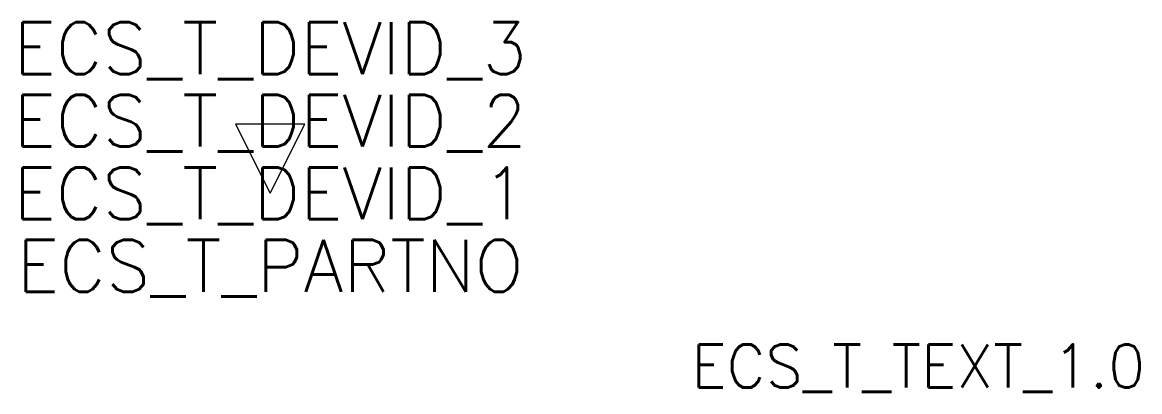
# Model space of a CAD drawing. Extents: x -14.3 to 50.3, y -11.5 to 9.9.
import ezdxf
from ezdxf.enums import TextEntityAlignment as Align

# ---------------------------------------------------------------- set-up
doc = ezdxf.new("R2010")
doc.units = 0
doc.header["$LTSCALE"] = 25
for name, color, linetype in [('ECS_LEV_SYM_DEVID', 7, 'CONTINUOUS'), ('ECS_LEV_SYM_M_PN', 1, 'CONTINUOUS'), ('ECS_LEV_SYM_M_RP', 1, 'CONTINUOUS'), ('ECS_LEV_SYM_TEXT', 7, 'CONTINUOUS')]:
    doc.layers.add(name, color=color, linetype=linetype)
doc.styles.add('ROMANS', font='ROMANS.SHX', dxfattribs={"oblique": 0.017453})
doc.styles.get("Standard").update_dxf_attribs({"font": 'romans.shx'})

msp = doc.modelspace()

# ---------------------------------------------------------------- linework, layer by layer
at = {"layer": 'ECS_LEV_SYM_M_RP', "linetype": 'Continuous'}
msp.add_lwpolyline([(0, 0), (2, 4), (-2, 4)], close=True, dxfattribs=at)

# ---------------------------------------------------------------- texts
at = {"layer": 'ECS_LEV_SYM_DEVID', "linetype": 'Continuous'}
for tag, p in [('ECS_T_DEVID_3', (0, 8.4)), ('ECS_T_DEVID_2', (0, 4.2)), ('ECS_T_DEVID_1', (0, 0))]:
    msp.add_attdef(tag, text='', height=3, dxfattribs=at).set_placement(p, align=Align.MIDDLE_CENTER)
at = {"layer": 'ECS_LEV_SYM_M_PN', "linetype": 'Continuous'}
msp.add_attdef('ECS_T_PARTNO', text='', height=3, dxfattribs=at).set_placement((0, -4.2), align=Align.MIDDLE_CENTER)
at = {"layer": 'ECS_LEV_SYM_TEXT', "color": 7, "linetype": 'Continuous', "style": 'ROMANS'}
msp.add_attdef('ECS_T_TEXT_1.0', text='?1', height=2.5, dxfattribs=at).set_placement((37.5, -10), align=Align.MIDDLE_CENTER)

doc.saveas('drawing.dxf')
